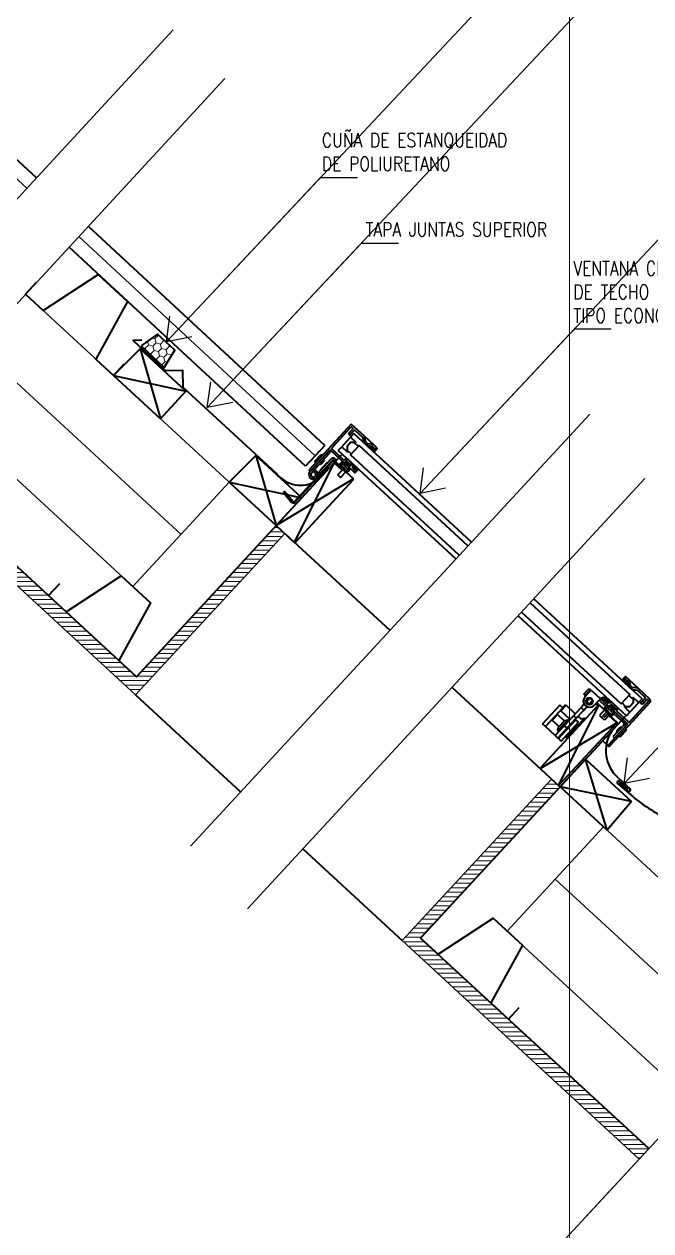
# Model space of a CAD drawing. Header units: metres. Extents: x 72 to 223, y -23 to 139.
# Drawn here: x 160.814 to 161.255, y 129.905 to 130.755 of the extents above; entities that cross this region are included whole.
import ezdxf

# ---------------------------------------------------------------- set-up
doc = ezdxf.new("R2010")
doc.units = ezdxf.units.M
doc.header["$LTSCALE"] = 5
doc.header["$MEASUREMENT"] = 0
doc.linetypes.add('HIDDEN', pattern=[0.375, 0.25, -0.125])
doc.layers.get('0').update_dxf_attribs({"color": 30})
for name, color, linetype, lineweight in [('A-ANNO-NOTE', 7, 'Continuous', 35), ('A-ANNO-SYMB', 3, 'Continuous', 18), ('A-DETL-MBND', 3, 'Continuous', 18), ('A-DETL-PATT', 8, 'Continuous', 18), ('A-ELEV-MBE1', 7, 'Continuous', 35), ('A-FLOR-OVHD', 3, 'HIDDEN', 18), ('A-WALL-BATT', 8, 'BATTING', 18), ('A-WALL-FULL', 7, 'Continuous', 35), ('A-WALL-FULL-EXTR', 7, 'Continuous', 35)]:
    doc.layers.add(name, color=color, linetype=linetype, lineweight=lineweight)
doc.styles.add('E-ROMANS', font='romans.shx', dxfattribs={"width": 0.8})
doc.linetypes.add('BATTING', pattern='A,0.0001,-0.1,[134,ltypeshp.shx,S=0.1,R=0,X=-0.1,Y=0],-0.2,[134,ltypeshp.shx,S=0.1,R=180,X=0.1,Y=0],-0.1', length=0.4001)
doc.dimstyles.new('E-0005_TICK_18', dxfattribs={"dimscale": 0.001, "dimtxt": 9, "dimasz": 9, "dimexe": 4.5, "dimexo": 3, "dimgap": 4.5, "dimtad": 0, "dimdec": 0, "dimlfac": 1000, "dimzin": 0, "dimdsep": 46, "dimtxsty": 'E-ROMANS', "dimblk": 'OBLIQUE', "dimcen": 4.5, "dimclrd": 256, "dimclre": 256, "dimclrt": 256, "dimadec": 0, "dimazin": 0, "dimtfac": 1, "dimtdec": 0, "dimtmove": 1, "dimatfit": 3, "dimldrblk": 'OPEN90', "dimfxl": 1, "dimtfill": 1, "dimtolj": 1, "dimtzin": 0, "dimarcsym": 0})

# ---------------------------------------------------------------- blocks, each defined once
blk = doc.blocks.new('_Oblique')
at = {"color": 0, "linetype": 'ByBlock', "lineweight": -2}
blk.add_line((-0.5, -0.5), (0.5, 0.5), dxfattribs=at)

msp = doc.modelspace()

# ---------------------------------------------------------------- hatches: boundary and pattern name
at = {"layer": 'A-DETL-MBND'}
h = msp.add_hatch(dxfattribs=at)
h.set_pattern_fill('HONEY', color=256, scale=0.001, angle=45, style=0)
h.set_pattern_definition([(45, (159.5581776, 126.957948), (0.001423314, 0.005311878), [0.003175, -0.00635]), (165, (159.5581776, 126.957948), (-0.0053118784, -0.001423313), [0.003175, -0.00635]), (105, (159.5581776, 126.957948), (-0.0038885643, 0.0038885651), [-0.00635, 0.003175])])
h.paths.add_polyline_path([(160.89606, 130.52869), (160.91245, 130.51324), (160.91983, 130.52566), (160.90771, 130.53685)])
at = {"layer": 'A-DETL-PATT'}
h = msp.add_hatch(dxfattribs=at)
h.set_pattern_fill('LINE', color=256, scale=0.001, style=0)
h.set_pattern_definition([(360, (218.0102136, 88.4936915), (8e-16, 0.003175), [])])
h.paths.add_polyline_path([(160.63639, 130.53286), (160.63639, 130.51925), (160.6731, 130.48536), (160.67988, 130.49271)])
h.paths.add_polyline_path([(160.71624, 130.45838), (160.70945, 130.45104), (160.89213, 130.28241), (160.99727, 130.3963), (160.99124, 130.40186), (160.89289, 130.29532), (160.85983, 130.32584)])
h.paths.add_polyline_path([(161.19132, 130.21759), (161.1853, 130.22315), (161.08016, 130.10925), (161.24704, 129.95521), (161.25382, 129.96256), (161.12603, 130.08052), (161.12603, 130.08052), (161.09297, 130.11104)])
h.paths.add_polyline_path([(160.5929, 130.49271), (160.63639, 130.53286), (160.63639, 130.51925), (160.59968, 130.48536)])
at = {"layer": 'A-WALL-FULL-EXTR'}
h = msp.add_hatch(dxfattribs=at)
h.set_pattern_fill('ANSI37', color=256, scale=0.002701, angle=317.29061, style=0)
h.set_pattern_definition([(2.29061, (159.83181237, 130.89234607), (-1.349276e-05, 0.000337318926), []), (92.29061, (159.83181237, 130.89234607), (-0.000337318926, -1.349276e-05), [])])
edge = h.paths.add_edge_path()
edge.add_line((161.0602, 130.45362), (161.05516, 130.45827))
edge.add_line((161.05516, 130.45827), (161.05891, 130.45777))
edge.add_ellipse((161.05885, 130.45732), major_axis=(-0.000331, 0.000305), ratio=1, start_angle=270, end_angle=305, ccw=False)
edge.add_line((161.05915, 130.45765), (161.06173, 130.45527))
edge.add_line((161.06173, 130.45527), (161.0602, 130.45362))
h = msp.add_hatch(dxfattribs=at)
h.set_pattern_fill('LINE', color=256, scale=0.028808, angle=2.29061, style=0)
h.set_pattern_definition([(92.2906, (161.0577796, 130.262091), (0.00359807, 0.00014392), [])])
edge = h.paths.add_edge_path()
edge.add_line((161.03229, 130.44752), (161.03937, 130.44099))
edge.add_line((161.03937, 130.44099), (161.03901, 130.44059))
edge.add_line((161.03901, 130.44059), (161.03193, 130.44713))
edge.add_ellipse((161.0315, 130.44667), major_axis=(-0.000463, 0.000427), ratio=1, start_angle=269.89237, end_angle=360, ccw=False)
edge.add_line((161.03104, 130.44709), (161.00435, 130.41819))
edge.add_ellipse((161.00356, 130.41892), major_axis=(-0.000794, 0.000733), ratio=1, start_angle=82.00202, end_angle=180, ccw=False)
edge.add_line((161.00272, 130.41824), (161.00265, 130.41832))
edge.add_line((161.00265, 130.41832), (161.00224, 130.41798))
edge.add_line((161.00224, 130.41798), (160.99659, 130.42488))
edge.add_ellipse((160.99701, 130.42522), major_axis=(-0.000397, 0.000366), ratio=1, start_angle=-98.16579, end_angle=82.2199, ccw=False)
edge.add_line((160.99743, 130.42556), (161.00314, 130.41858))
edge.add_ellipse((161.00356, 130.41892), major_axis=(-0.000397, 0.000366), ratio=1, start_angle=82.00202, end_angle=180, ccw=False)
edge.add_line((161.00396, 130.41855), (161.03064, 130.44746))
edge.add_ellipse((161.0315, 130.44667), major_axis=(-0.00086, 0.000794), ratio=1, start_angle=269.92102, end_angle=360, ccw=False)
h = msp.add_hatch(dxfattribs=at)
h.set_pattern_fill('LINE', color=256, scale=0.022866, angle=92.29061, style=0)
h.set_pattern_definition([(2.2906, (161.0577796, 130.2620908), (0.00011424, -0.002855967), [])])
edge = h.paths.add_edge_path()
edge.add_spline(control_points=[(161.03955, 130.44008), (161.03951, 130.44013), (161.03948, 130.44018), (161.03943, 130.44028), (161.03941, 130.44034), (161.0394, 130.44041), (161.03939, 130.44044), (161.03939, 130.4405), (161.03938, 130.44053), (161.03937, 130.44061), (161.03937, 130.44064), (161.03936, 130.44069), (161.03936, 130.44072), (161.03935, 130.44079), (161.03933, 130.44086), (161.03929, 130.44096), (161.03927, 130.44101), (161.0392, 130.44111), (161.03917, 130.44116), (161.03909, 130.44126), (161.03906, 130.44131), (161.03902, 130.44135)], knot_values=[0, 0, 0, 0, 0.120894, 0.120894, 0.241787, 0.241787, 0.305313, 0.305313, 0.368838, 0.368838, 0.432777, 0.432777, 0.496716, 0.496716, 0.619805, 0.619805, 0.740729, 0.740729, 0.866432, 0.866432, 1, 1, 1, 1], degree=3, periodic=0)
edge.add_line((161.03902, 130.44135), (161.03635, 130.44382))
edge.add_ellipse((161.03708, 130.44461), major_axis=(-0.000794, 0.000733), ratio=1, start_angle=25.71114, end_angle=90.00001, ccw=False)
edge.add_ellipse((161.03808, 130.44431), major_axis=(-0.00156, 0.00144), ratio=1, start_angle=-74.1367, end_angle=25.71114, ccw=False)
edge.add_line((161.03903, 130.4462), (161.0397, 130.44559))
edge.add_ellipse((161.03979, 130.44569), major_axis=(-0.0000992, 0.0000916), ratio=1, start_angle=90.00001, end_angle=180.00001, ccw=False)
edge.add_line((161.03989, 130.4456), (161.04031, 130.44606))
edge.add_ellipse((161.04022, 130.44615), major_axis=(-0.0000992, 0.0000916), ratio=1, start_angle=179.99976, end_angle=270, ccw=False)
edge.add_line((161.04031, 130.44625), (161.03998, 130.44656))
edge.add_ellipse((161.04007, 130.44666), major_axis=(-0.0000992, 0.0000916), ratio=1, start_angle=-39.99999, end_angle=89.99996, ccw=False)
edge.add_line((161.04005, 130.44679), (161.04119, 130.44694))
edge.add_ellipse((161.04124, 130.44649), major_axis=(-0.000331, 0.000305), ratio=1, start_angle=270.00029, end_angle=319.99998, ccw=False)
edge.add_line((161.04155, 130.44682), (161.04302, 130.44546))
edge.add_ellipse((161.04272, 130.44513), major_axis=(-0.000331, 0.000305), ratio=1, start_angle=220.00001, end_angle=270, ccw=False)
edge.add_line((161.04317, 130.44511), (161.04311, 130.44397))
edge.add_ellipse((161.04298, 130.44397), major_axis=(-0.0000992, 0.0000916), ratio=1, start_angle=90.00001, end_angle=220.00081, ccw=False)
edge.add_line((161.04289, 130.44387), (161.04256, 130.44418))
edge.add_ellipse((161.04246, 130.44408), major_axis=(-0.0000992, 0.0000916), ratio=1, start_angle=270, end_angle=360, ccw=False)
edge.add_line((161.04237, 130.44417), (161.04194, 130.44371))
edge.add_ellipse((161.04204, 130.44362), major_axis=(-0.0000992, 0.0000916), ratio=1, start_angle=0.00001, end_angle=90.00001, ccw=False)
edge.add_line((161.04195, 130.44352), (161.04261, 130.44291))
edge.add_ellipse((161.0408, 130.4418), major_axis=(-0.00156, 0.00144), ratio=1, start_angle=96.61805, end_angle=254.13667, ccw=False)
edge = h.paths.add_edge_path()
edge.add_ellipse((161.04071, 130.4449), major_axis=(-0.000132, 0.000122), ratio=1, start_angle=0.00001, end_angle=89.99997, ccw=False)
edge.add_line((161.04059, 130.44477), (161.04105, 130.44434))
edge.add_ellipse((161.04117, 130.44447), major_axis=(-0.000132, 0.000122), ratio=1, start_angle=90.00001, end_angle=180.06937, ccw=False)
edge.add_line((161.04131, 130.44435), (161.04169, 130.44476))
edge.add_ellipse((161.04116, 130.44525), major_axis=(-0.000529, 0.000488), ratio=1, start_angle=180.00001, end_angle=219.99992, ccw=False)
edge.add_line((161.04188, 130.44522), (161.04188, 130.4454))
edge.add_ellipse((161.04161, 130.44541), major_axis=(-0.000198, 0.000183), ratio=1, start_angle=220.00001, end_angle=320.00052, ccw=False)
edge.add_line((161.04158, 130.44568), (161.0414, 130.44566))
edge.add_ellipse((161.04149, 130.44494), major_axis=(-0.000529, 0.000488), ratio=1, start_angle=320.00001, end_angle=360, ccw=False)
edge.add_line((161.04096, 130.44543), (161.04058, 130.44502))
edge = h.paths.add_edge_path()
edge.add_line((161.0369, 130.44453), (161.03972, 130.44194))
edge.add_spline(control_points=[(161.03972, 130.44194), (161.03974, 130.44191), (161.03976, 130.44189), (161.0398, 130.44185), (161.03982, 130.44183), (161.03988, 130.44176), (161.03991, 130.44171), (161.03997, 130.44163), (161.03999, 130.44157), (161.04002, 130.44147), (161.04003, 130.44141), (161.04004, 130.44134), (161.04004, 130.44131), (161.04004, 130.4413), (161.04004, 130.44129), (161.04004, 130.44126), (161.04004, 130.44125), (161.04004, 130.44122), (161.04004, 130.44121), (161.04005, 130.44112), (161.04005, 130.44106), (161.04006, 130.44096), (161.04008, 130.4409), (161.04012, 130.44081), (161.04015, 130.44076), (161.04019, 130.44072)], knot_values=[0, 0, 0, 0, 0.067902, 0.067902, 0.133616, 0.133616, 0.258484, 0.258484, 0.378182, 0.378182, 0.502128, 0.502128, 0.54488, 0.54488, 0.566481, 0.566481, 0.588083, 0.588083, 0.631287, 0.631287, 0.758816, 0.758816, 0.879863, 0.879863, 1, 1, 1, 1], degree=3, periodic=0)
edge.add_ellipse((161.04084, 130.44174), major_axis=(-0.000892, 0.000824), ratio=1, start_angle=99.9253, end_angle=166.19771, ccw=False)
edge.add_ellipse((161.0416, 130.44079), major_axis=(-0.0000771, 0.0000711), ratio=1, start_angle=78.67195, end_angle=263.62044, ccw=False)
edge.add_ellipse((161.04084, 130.44174), major_axis=(-0.000892, 0.000824), ratio=1, start_angle=176.09468, end_angle=207.29579, ccw=False)
edge.add_ellipse((161.04175, 130.44149), major_axis=(-0.000198, 0.000183), ratio=1, start_angle=207.29579, end_angle=270, ccw=False)
edge.add_line((161.04194, 130.44169), (161.03787, 130.44544))
edge.add_ellipse((161.03769, 130.44524), major_axis=(-0.000198, 0.000183), ratio=1, start_angle=270.00001, end_angle=332.70423, ccw=False)
edge.add_ellipse((161.03801, 130.44435), major_axis=(-0.000892, 0.000824), ratio=1, start_angle=-27.29577, end_angle=3.90534, ccw=False)
edge.add_ellipse((161.037, 130.44503), major_axis=(-0.0000771, 0.0000711), ratio=1, start_angle=-83.62039, end_angle=101.32805, ccw=False)
edge.add_ellipse((161.03801, 130.44435), major_axis=(-0.000892, 0.000824), ratio=1, start_angle=13.80231, end_angle=25.17124, ccw=False)
edge.add_ellipse((161.03703, 130.44466), major_axis=(-0.000132, 0.000122), ratio=1, start_angle=25.17124, end_angle=90.00001, ccw=False)
h = msp.add_hatch(dxfattribs=at)
h.set_pattern_fill('ANSI37', color=256, scale=0.002701, angle=317.29061, style=0)
h.set_pattern_definition([(2.29061, (159.82326848, 130.8830808), (-1.349276e-05, 0.00033731893), []), (92.29061, (159.82326848, 130.8830808), (-0.00033731893, -1.349276e-05), [])])
h.paths.add_polyline_path([(161.04518, 130.44237), (161.04532, 130.44531), (161.04922, 130.4417), (161.04769, 130.44005)])
h = msp.add_hatch(dxfattribs=at)
h.set_pattern_fill('ANSI37', color=256, scale=0.002701, angle=317.26165, style=0)
h.set_pattern_definition([(2.261648, (159.56922612, 131.1370169), (-1.332225e-05, 0.0003373257), []), (92.261648, (159.56922612, 131.1370169), (-0.0003373257, -1.332225e-05), [])])
edge = h.paths.add_edge_path()
edge.add_line((161.2399, 130.28816), (161.23485, 130.29282))
edge.add_line((161.23485, 130.29282), (161.23638, 130.29447))
edge.add_line((161.23638, 130.29447), (161.23896, 130.29209))
edge.add_ellipse((161.23865, 130.29176), major_axis=(-0.000331, 0.000305), ratio=1, start_angle=235, end_angle=270, ccw=False)
edge.add_line((161.23909, 130.29186), (161.2399, 130.28816))
h = msp.add_hatch(dxfattribs=at)
h.set_pattern_fill('ANSI37', color=256, scale=0.002701, angle=317.26165, style=0)
h.set_pattern_definition([(2.261648, (159.56067755, 131.12775594), (-1.332225e-05, 0.0003373257), []), (92.261648, (159.56067755, 131.12775594), (-0.0003373257, -1.332225e-05), [])])
h.paths.add_polyline_path([(161.22233, 130.27926), (161.22386, 130.28091), (161.22776, 130.27731), (161.22485, 130.27694)])
h = msp.add_hatch(dxfattribs=at)
h.set_pattern_fill('LINE', color=256, scale=0.028808, angle=92.26165, style=0)
h.set_pattern_definition([(2.2616, (161.1738298, 130.156318), (0.0001421, -0.00359814), [])])
edge = h.paths.add_edge_path()
edge.add_ellipse((161.22734, 130.27002), major_axis=(-0.00156, 0.00144), ratio=1, start_angle=90, end_angle=254.13666, ccw=False)
edge.add_line((161.2259, 130.26846), (161.22474, 130.26953))
edge.add_spline(control_points=[(161.22474, 130.26953), (161.22472, 130.26955), (161.22469, 130.26958), (161.22466, 130.26961), (161.2246, 130.26968), (161.22453, 130.26978), (161.2244, 130.27005), (161.22438, 130.27016), (161.22435, 130.2703), (161.22434, 130.27034), (161.22434, 130.27034), (161.22431, 130.2704), (161.22426, 130.27048), (161.22424, 130.27051), (161.22421, 130.27054), (161.22417, 130.27058)], knot_values=[0, 0, 0, 0, 0.045612, 0.045612, 0.045612, 0.135627, 0.135627, 0.230312, 0.230312, 0.324997, 0.324997, 0.693232, 0.693232, 0.693232, 1, 1, 1, 1], degree=3, periodic=0)
edge.add_line((161.22417, 130.27058), (161.22285, 130.2718))
edge.add_ellipse((161.22358, 130.27259), major_axis=(-0.000793, 0.000733), ratio=1, start_angle=39.20049, end_angle=90, ccw=False)
edge.add_ellipse((161.22462, 130.27253), major_axis=(-0.00156, 0.00144), ratio=1, start_angle=-74.13671, end_angle=39.20049, ccw=False)
edge.add_line((161.22558, 130.27442), (161.22624, 130.27381))
edge.add_ellipse((161.22634, 130.27391), major_axis=(-0.0000992, 0.0000916), ratio=1, start_angle=90, end_angle=180, ccw=False)
edge.add_line((161.22643, 130.27382), (161.22686, 130.27428))
edge.add_ellipse((161.22676, 130.27437), major_axis=(-0.0000992, 0.0000916), ratio=1, start_angle=179.99975, end_angle=270, ccw=False)
edge.add_line((161.22685, 130.27447), (161.22652, 130.27478))
edge.add_ellipse((161.22662, 130.27488), major_axis=(-0.0000992, 0.0000916), ratio=1, start_angle=-40, end_angle=89.99994, ccw=False)
edge.add_line((161.2266, 130.27501), (161.22774, 130.27515))
edge.add_ellipse((161.22779, 130.27471), major_axis=(-0.000331, 0.000305), ratio=1, start_angle=270, end_angle=319.99997, ccw=False)
edge.add_line((161.2281, 130.27504), (161.22957, 130.27368))
edge.add_ellipse((161.22927, 130.27335), major_axis=(-0.000331, 0.000305), ratio=1, start_angle=220, end_angle=270, ccw=False)
edge.add_line((161.22971, 130.27333), (161.22966, 130.27218))
edge.add_ellipse((161.22953, 130.27219), major_axis=(-0.0000992, 0.0000916), ratio=1, start_angle=90, end_angle=220.0008, ccw=False)
edge.add_line((161.22943, 130.27209), (161.2291, 130.27239))
edge.add_ellipse((161.22901, 130.27229), major_axis=(-0.0000992, 0.0000916), ratio=1, start_angle=270, end_angle=360, ccw=False)
edge.add_line((161.22891, 130.27239), (161.22848, 130.27192))
edge.add_ellipse((161.22858, 130.27183), major_axis=(-0.0000992, 0.0000916), ratio=1, start_angle=0.00003, end_angle=90, ccw=False)
edge.add_line((161.22849, 130.27173), (161.22915, 130.27112))
edge = h.paths.add_edge_path()
edge.add_ellipse((161.22816, 130.27363), major_axis=(-0.000198, 0.000183), ratio=1, start_angle=220, end_angle=320.00051, ccw=False)
edge.add_line((161.22813, 130.2739), (161.22794, 130.27388))
edge.add_ellipse((161.22803, 130.27316), major_axis=(-0.000529, 0.000489), ratio=1, start_angle=320, end_angle=360, ccw=False)
edge.add_line((161.22751, 130.27365), (161.22713, 130.27324))
edge.add_ellipse((161.22726, 130.27312), major_axis=(-0.000132, 0.000122), ratio=1, start_angle=0, end_angle=89.99996, ccw=False)
edge.add_line((161.22714, 130.27299), (161.2276, 130.27256))
edge.add_ellipse((161.22772, 130.27269), major_axis=(-0.000132, 0.000122), ratio=1, start_angle=90, end_angle=180.06936, ccw=False)
edge.add_line((161.22785, 130.27257), (161.22823, 130.27298))
edge.add_ellipse((161.2277, 130.27347), major_axis=(-0.000529, 0.000489), ratio=1, start_angle=180, end_angle=219.99991, ccw=False)
edge.add_line((161.22842, 130.27343), (161.22843, 130.27362))
edge = h.paths.add_edge_path()
edge.add_line((161.22341, 130.27251), (161.22481, 130.27121))
edge.add_spline(control_points=[(161.22481, 130.27121), (161.22487, 130.27115), (161.22503, 130.27097), (161.22521, 130.27065), (161.22525, 130.27029), (161.22537, 130.27017), (161.22544, 130.2701)], knot_values=[0, 0, 0, 0, 0.1924, 0.595562, 0.802894, 1, 1, 1, 1], degree=3, periodic=0)
edge.add_line((161.22544, 130.2701), (161.22657, 130.26906))
edge.add_ellipse((161.22739, 130.26996), major_axis=(-0.000892, 0.000824), ratio=1, start_angle=90.41418, end_angle=166.19769, ccw=False)
edge.add_ellipse((161.22814, 130.269), major_axis=(-0.000077, 0.0000712), ratio=1, start_angle=78.67177, end_angle=263.62058, ccw=False)
edge.add_ellipse((161.22739, 130.26996), major_axis=(-0.000892, 0.000824), ratio=1, start_angle=176.09466, end_angle=207.29576, ccw=False)
edge.add_ellipse((161.2283, 130.26971), major_axis=(-0.000198, 0.000183), ratio=1, start_angle=207.29578, end_angle=270, ccw=False)
edge.add_line((161.22848, 130.2699), (161.22442, 130.27366))
edge.add_ellipse((161.22424, 130.27346), major_axis=(-0.000198, 0.000183), ratio=1, start_angle=270, end_angle=332.70422, ccw=False)
edge.add_ellipse((161.22456, 130.27257), major_axis=(-0.000892, 0.000824), ratio=1, start_angle=-27.29578, end_angle=3.90533, ccw=False)
edge.add_ellipse((161.22355, 130.27325), major_axis=(-0.000077, 0.0000712), ratio=1, start_angle=-83.56029, end_angle=101.15667, ccw=False)
edge.add_ellipse((161.22456, 130.27257), major_axis=(-0.000892, 0.000824), ratio=1, start_angle=13.84391, end_angle=38.77356, ccw=False)
edge.add_ellipse((161.22353, 130.27264), major_axis=(-0.000132, 0.000122), ratio=1, start_angle=38.77356, end_angle=90, ccw=False)

# ---------------------------------------------------------------- linework, layer by layer
at = {"layer": 'A-ANNO-SYMB'}
msp.add_lwpolyline([(161.19791, 130.97931), (161.19791, 129.75883)], dxfattribs=at)
at = {"layer": 'A-DETL-MBND', "ltscale": 2.5}
msp.add_line((161.01885, 130.45108), (160.85213, 130.6056), dxfattribs=at)
at = {"layer": 'A-DETL-MBND'}
for p, q in [((160.89213, 130.28241), (160.70945, 130.45104)), ((160.95814, 130.43242), (160.89031, 130.35894)), ((160.99727, 130.3963), (160.89213, 130.28241)), ((161.1853, 130.22315), (161.08016, 130.10925)), ((161.22187, 130.18938), (161.15405, 130.1159)), ((161.08016, 130.10925), (161.24704, 129.95521))]:
    msp.add_line(p, q, dxfattribs=at)
at = {"layer": 'A-DETL-MBND', "ltscale": 2.5}
msp.add_lwpolyline([(160.81553, 130.63967), (160.63639, 130.80504)], dxfattribs=at)
at = {"layer": 'A-DETL-MBND'}
for points in [[(160.99124, 130.40186), (160.81459, 130.56493)], [(160.89035, 130.3589), (160.74676, 130.49145)], [(161.19132, 130.21759), (161.35217, 130.06911)], [(161.15405, 130.1159), (161.28434, 129.99563)]]:
    msp.add_lwpolyline(points, dxfattribs=at)
at = {"layer": 'A-ELEV-MBE1'}
for p, q in [((160.99753, 130.39606), (161.07143, 130.32802)), ((161.1152, 130.28771), (161.17777, 130.2301)), ((160.89213, 130.28241), (160.96621, 130.21403)), ((161.01013, 130.17389), (161.08016, 130.10925))]:
    msp.add_line(p, q, dxfattribs=at)
at = {"layer": 'A-FLOR-OVHD'}
for p, q in [((161.2122, 130.48052), (160.93091, 130.17579)), ((161.25115, 130.435), (160.97109, 130.13159)), ((161.42364, 130.14653), (161.20827, 129.91322))]:
    msp.add_line(p, q, dxfattribs=at)
for points in [[(160.9186, 130.75133), (160.63639, 130.4456)], [(160.95509, 130.71714), (160.67313, 130.41168)], [(161.49299, 130.22166), (161.15865, 129.85946)]]:
    msp.add_lwpolyline(points, dxfattribs=at)
at = {"layer": 'A-WALL-BATT', "ltscale": 0.018}
for points in [[(160.92423, 130.39568), (160.78067, 130.52819)], [(161.18796, 130.15264), (161.31826, 130.03237)]]:
    msp.add_lwpolyline(points, dxfattribs=at)
at = {"layer": 'A-WALL-FULL'}
for p, q in [((161.22235, 130.26643), (161.22489, 130.26918)), ((161.22489, 130.26918), (161.23148, 130.26308)), ((161.2306, 130.26015), (161.22772, 130.25703)), ((161.23158, 130.2612), (161.22775, 130.25706)), ((161.23233, 130.2239), (161.24068, 130.21619)), ((161.23934, 130.21461), (161.23312, 130.22021))]:
    msp.add_line(p, q, dxfattribs=at)
for points in [[(160.89662, 130.53267), (160.89053, 130.53237), (160.91303, 130.51118), (160.92523, 130.51151), (160.92556, 130.49942), (160.99133, 130.43875)], [(161.01984, 130.43358), (161.02611, 130.44033)]]:
    msp.add_lwpolyline(points, dxfattribs=at)
msp.add_lwpolyline([(161.23943, 130.21592), (161.2333, 130.2213), (161.2333, 130.2213, 0.962332), (161.23183, 130.21991), (161.23183, 130.21991), (161.24258, 130.21077, 0.057056), (161.26897, 130.19386), (161.33261, 130.1758), (161.35415, 130.156), (161.3373, 130.13774), (161.26897, 130.19386)], format="xyb", dxfattribs=at)
for centre, radius, start, end in [((161.0084, 130.45173), 0.02145, 217.24542, 302.23009), ((161.24889, 130.24309), 0.02534, 146.53298, 229.19976), ((161.23056, 130.26209), 0.00135, 317.23251, 47.23261), ((161.23995, 130.21545), 0.00104, 234.04956, 45.45366)]:
    msp.add_arc(centre, radius, start, end, dxfattribs=at)
at = {"layer": 'A-WALL-FULL-EXTR'}
for p, q in [((161.02565, 130.4584), (160.85891, 130.61295)), ((161.01204, 130.44375), (160.84534, 130.59825)), ((160.8954, 130.5265), (160.90969, 130.47714)), ((160.87659, 130.5077), (160.92771, 130.49667)), ((161.04412, 130.47336), (161.03034, 130.45842)), ((161.03133, 130.45751), (161.04397, 130.4712)), ((161.04522, 130.4699), (161.04247, 130.46692)), ((161.05341, 130.46479), (161.04412, 130.47336)), ((161.04453, 130.47115), (161.04519, 130.47053)), ((161.03744, 130.45748), (161.04354, 130.4641)), ((161.0425, 130.46629), (161.04283, 130.46598)), ((161.04415, 130.46476), (161.04283, 130.46598)), ((161.04346, 130.46601), (161.04621, 130.46898)), ((161.04354, 130.4641), (161.04598, 130.46674)), ((161.04354, 130.4641), (161.04738, 130.46056)), ((161.12886, 130.39024), (161.04598, 130.46674)), ((161.04685, 130.46901), (161.05228, 130.46399)), ((161.05242, 130.46375), (161.05316, 130.46034)), ((161.05998, 130.45873), (161.05341, 130.46479)), ((161.05446, 130.46071), (161.05368, 130.46432)), ((160.89289, 130.29532), (160.71624, 130.45838)), ((161.02565, 130.4584), (161.01202, 130.44374)), ((161.03034, 130.45842), (161.01467, 130.44144)), ((161.01566, 130.44052), (161.02886, 130.45483)), ((161.02871, 130.45267), (161.01619, 130.43911)), ((161.02963, 130.45366), (161.02863, 130.45458)), ((161.02871, 130.45267), (161.02963, 130.45366)), ((161.02958, 130.45493), (161.03946, 130.44581)), ((161.03047, 130.45656), (161.03133, 130.4575)), ((161.03876, 130.44829), (161.03049, 130.45593)), ((161.03744, 130.45748), (161.035, 130.45483)), ((161.11787, 130.37833), (161.035, 130.45483)), ((161.03744, 130.45748), (161.04128, 130.45394)), ((161.12642, 130.3876), (161.0497, 130.45842)), ((161.05343, 130.45987), (161.05495, 130.45847)), ((161.05558, 130.45957), (161.0546, 130.46047)), ((161.0602, 130.45362), (161.05516, 130.45827)), ((161.05516, 130.45827), (161.05891, 130.45777)), ((161.05544, 130.45823), (161.05891, 130.45777)), ((161.05949, 130.45896), (161.05582, 130.45945)), ((161.05915, 130.45765), (161.0614, 130.45557)), ((161.05915, 130.45765), (161.06173, 130.45527)), ((161.06232, 130.45657), (161.05998, 130.45873)), ((161.06173, 130.45527), (161.0602, 130.45362)), ((161.06204, 130.4556), (161.06234, 130.45593)), ((161.03708, 130.45152), (160.89289, 130.29532)), ((160.97696, 130.45122), (160.99124, 130.40186)), ((161.03064, 130.44746), (161.00396, 130.41855)), ((161.00435, 130.41819), (161.03104, 130.44709)), ((161.00445, 130.39029), (161.03216, 130.44618)), ((161.01879, 130.4475), (161.0227, 130.45173)), ((161.01883, 130.44648), (161.01879, 130.4475)), ((161.01883, 130.44648), (161.02371, 130.45177)), ((161.01909, 130.44623), (161.01883, 130.44648)), ((161.02232, 130.44044), (161.03014, 130.4489)), ((161.02245, 130.44124), (161.02739, 130.4466)), ((161.0227, 130.45173), (161.02371, 130.45177)), ((161.02296, 130.44511), (161.0254, 130.44776)), ((161.02371, 130.45177), (161.02398, 130.45153)), ((161.02739, 130.4466), (161.02742, 130.44596)), ((161.03113, 130.44799), (161.03064, 130.44746)), ((161.03209, 130.44771), (161.03176, 130.44801)), ((161.03193, 130.44713), (161.03901, 130.44059)), ((161.03209, 130.44771), (161.03229, 130.44753)), ((161.03778, 130.44099), (161.03216, 130.44618)), ((161.03937, 130.44099), (161.03229, 130.44752)), ((161.03268, 130.44901), (161.03301, 130.4487)), ((161.034, 130.44779), (161.03301, 130.4487)), ((161.03309, 130.44679), (161.034, 130.44779)), ((161.0369, 130.44453), (161.03972, 130.44194)), ((161.04194, 130.44169), (161.03787, 130.44544)), ((161.0397, 130.44559), (161.03903, 130.4462)), ((161.03958, 130.44852), (161.0394, 130.44832)), ((161.0397, 130.44559), (161.03946, 130.44581)), ((161.04031, 130.44606), (161.03989, 130.4456)), ((161.0399, 130.44687), (161.04057, 130.4476)), ((161.04027, 130.44628), (161.03991, 130.44662)), ((161.03998, 130.44656), (161.04031, 130.44625)), ((161.04119, 130.44694), (161.04005, 130.44679)), ((161.0401, 130.44583), (161.04028, 130.44603)), ((161.04058, 130.44502), (161.04096, 130.44543)), ((161.04105, 130.44434), (161.04059, 130.44477)), ((161.04083, 130.44761), (161.04387, 130.4448)), ((161.04169, 130.44476), (161.04131, 130.44435)), ((161.0414, 130.44566), (161.04158, 130.44568)), ((161.04302, 130.44546), (161.04155, 130.44682)), ((161.04479, 130.44579), (161.04174, 130.4486)), ((161.04188, 130.4454), (161.04188, 130.44522)), ((161.04194, 130.44371), (161.04237, 130.44417)), ((161.04233, 130.44414), (161.04215, 130.44394)), ((161.04256, 130.44418), (161.04289, 130.44387)), ((161.04295, 130.44381), (161.04259, 130.44415)), ((161.04392, 130.44463), (161.04302, 130.44546)), ((161.04311, 130.44397), (161.04317, 130.44511)), ((161.04388, 130.44455), (161.04321, 130.44382)), ((161.12032, 130.38098), (161.04359, 130.4518)), ((161.04532, 130.44531), (161.04518, 130.44237)), ((161.04519, 130.44265), (161.04528, 130.44459)), ((161.04922, 130.4417), (161.04532, 130.44531)), ((161.0152, 130.44003), (161.0147, 130.44048)), ((161.0152, 130.44003), (161.01566, 130.44052)), ((161.01785, 130.43966), (161.0181, 130.44099)), ((161.02059, 130.43857), (161.0211, 130.43911)), ((161.0214, 130.43945), (161.0211, 130.43911)), ((161.02232, 130.44044), (161.0214, 130.43945)), ((161.0214, 130.43945), (161.0224, 130.43853)), ((161.02308, 130.44126), (161.02245, 130.44124)), ((161.02601, 130.44138), (161.02575, 130.44137)), ((161.02601, 130.44138), (161.0259, 130.44057)), ((161.0259, 130.44057), (161.02591, 130.44055)), ((161.02601, 130.44138), (161.02754, 130.44304)), ((161.02693, 130.44053), (161.02657, 130.44086)), ((161.02752, 130.44329), (161.02754, 130.44304)), ((161.02754, 130.44304), (161.02804, 130.44257)), ((161.03473, 130.43768), (161.03778, 130.44099)), ((161.03671, 130.43585), (161.03473, 130.43768)), ((161.03635, 130.44382), (161.03902, 130.44135)), ((161.04037, 130.43982), (161.03671, 130.43585)), ((161.03901, 130.44059), (161.03937, 130.44099)), ((161.04012, 130.43955), (161.03955, 130.44008)), ((161.04533, 130.43524), (161.04037, 130.43982)), ((161.04154, 130.4407), (161.04151, 130.44073)), ((161.04261, 130.44291), (161.04195, 130.44352)), ((161.04218, 130.4433), (161.04644, 130.43936)), ((161.04518, 130.44237), (161.04769, 130.44005)), ((161.04736, 130.44036), (161.04533, 130.44223)), ((161.04708, 130.43939), (161.04739, 130.43972)), ((161.04769, 130.44005), (161.04922, 130.4417)), ((160.95814, 130.43242), (161.00927, 130.42139)), ((161.04536, 130.43461), (160.99124, 130.40186)), ((161.02049, 130.43514), (161.02023, 130.43538)), ((161.04533, 130.43524), (161.04539, 130.43397)), ((160.99659, 130.42488), (161.00224, 130.41798)), ((160.99701, 130.42522), (161.00265, 130.41832)), ((161.00314, 130.41858), (160.99743, 130.42556)), ((161.00224, 130.41798), (161.00265, 130.41832)), ((161.00265, 130.41832), (161.00272, 130.41824)), ((161.17035, 130.34746), (161.24048, 130.28272)), ((161.17279, 130.3501), (161.24908, 130.27968)), ((161.1618, 130.33819), (161.23808, 130.26778)), ((161.16424, 130.34084), (161.23437, 130.27611)), ((161.23485, 130.29282), (161.23638, 130.29447)), ((161.2399, 130.28816), (161.23485, 130.29282)), ((161.23638, 130.29447), (161.23896, 130.29209)), ((161.23699, 130.29513), (161.23669, 130.2948)), ((161.23671, 130.29417), (161.23896, 130.29209)), ((161.23996, 130.293), (161.23763, 130.29516)), ((161.23909, 130.29186), (161.23984, 130.28844)), ((161.23909, 130.29186), (161.2399, 130.28816)), ((161.24653, 130.28693), (161.23996, 130.293)), ((161.24102, 130.28892), (161.24023, 130.29253)), ((161.20796, 130.28294), (161.21061, 130.28581)), ((161.20895, 130.28202), (161.20796, 130.28294)), ((161.20891, 130.28131), (161.21163, 130.28425)), ((161.2116, 130.28489), (161.20895, 130.28202)), ((161.20964, 130.28277), (161.20998, 130.28247)), ((161.21059, 130.28313), (161.21026, 130.28344)), ((161.21163, 130.28425), (161.21315, 130.28591)), ((161.21315, 130.28591), (161.21976, 130.2798)), ((161.2401, 130.28797), (161.24162, 130.28657)), ((161.24213, 130.28778), (161.24115, 130.28868)), ((161.24211, 130.28634), (161.24558, 130.28586)), ((161.24604, 130.28716), (161.24238, 130.28766)), ((161.24582, 130.28575), (161.25126, 130.28073)), ((161.25449, 130.27958), (161.24653, 130.28693)), ((161.21804, 130.27502), (161.17772, 130.23138)), ((161.19114, 130.27535), (161.17893, 130.26213)), ((161.19033, 130.2185), (161.21868, 130.27504)), ((161.19319, 130.27346), (161.19114, 130.27535)), ((161.19488, 130.27515), (161.19182, 130.27185)), ((161.19185, 130.27121), (161.19552, 130.27518)), ((161.19488, 130.27515), (161.19552, 130.27518)), ((161.19552, 130.27518), (161.202, 130.26919)), ((161.20612, 130.27365), (161.2077, 130.27536)), ((161.2077, 130.27536), (161.20831, 130.27602)), ((161.2096, 130.27742), (161.20985, 130.27769)), ((161.20968, 130.27353), (161.21029, 130.27419)), ((161.20985, 130.27769), (161.21229, 130.28033)), ((161.20985, 130.27769), (161.21183, 130.27585)), ((161.21158, 130.27559), (161.21183, 130.27585)), ((161.21183, 130.27585), (161.21427, 130.2785)), ((161.21211, 130.2805), (161.21229, 130.28033)), ((161.21229, 130.28033), (161.21427, 130.2785)), ((161.21427, 130.2785), (161.21446, 130.27833)), ((161.21824, 130.27814), (161.21552, 130.2752)), ((161.21773, 130.27652), (161.21645, 130.27647)), ((161.21659, 130.27636), (161.21804, 130.27502)), ((161.21865, 130.27568), (161.2172, 130.27702)), ((161.21773, 130.27652), (161.22269, 130.27194)), ((161.21804, 130.27502), (161.21865, 130.27568)), ((161.21804, 130.27502), (161.21931, 130.27507)), ((161.21976, 130.2798), (161.21824, 130.27814)), ((161.22362, 130.2744), (161.21885, 130.27881)), ((161.22427, 130.27048), (161.21931, 130.27507)), ((161.22427, 130.27048), (161.21931, 130.27507)), ((161.21976, 130.2798), (161.22175, 130.27796)), ((161.22203, 130.27893), (161.22172, 130.2786)), ((161.22175, 130.27796), (161.22601, 130.27402)), ((161.22386, 130.28091), (161.22233, 130.27926)), ((161.22233, 130.27926), (161.22485, 130.27694)), ((161.22469, 130.27708), (161.22266, 130.27896)), ((161.22776, 130.27731), (161.22386, 130.28091)), ((161.22485, 130.27694), (161.22776, 130.27731)), ((161.22705, 130.27722), (161.22512, 130.27698)), ((161.22558, 130.27442), (161.22624, 130.27381)), ((161.22643, 130.27382), (161.22686, 130.27428)), ((161.22645, 130.27509), (161.22712, 130.27582)), ((161.22682, 130.2745), (161.22646, 130.27484)), ((161.22685, 130.27447), (161.22652, 130.27478)), ((161.2266, 130.27501), (161.22774, 130.27515)), ((161.22665, 130.27405), (161.22683, 130.27425)), ((161.22737, 130.27583), (161.23042, 130.27302)), ((161.2281, 130.27504), (161.22957, 130.27368)), ((161.23133, 130.27401), (161.22828, 130.27683)), ((161.24052, 130.27042), (161.23668, 130.27397)), ((161.23807, 130.26778), (161.24907, 130.27969)), ((161.25367, 130.27804), (161.24156, 130.26492)), ((161.24255, 130.26401), (161.25459, 130.27704)), ((161.24663, 130.27704), (161.24279, 130.28058)), ((161.24856, 130.27648), (161.24724, 130.2777)), ((161.25128, 130.28009), (161.24853, 130.27712)), ((161.24856, 130.27648), (161.24889, 130.27617)), ((161.24953, 130.2762), (161.25227, 130.27917)), ((161.25291, 130.2792), (161.25357, 130.27859)), ((161.23715, 130.26724), (161.09297, 130.11104)), ((161.19319, 130.27346), (161.18097, 130.26024)), ((161.18877, 130.26854), (161.18572, 130.26523)), ((161.18574, 130.2646), (161.18941, 130.26856)), ((161.18877, 130.26854), (161.18941, 130.26856)), ((161.18941, 130.26856), (161.19423, 130.2641)), ((161.19185, 130.27121), (161.19182, 130.27185)), ((161.19833, 130.26522), (161.19185, 130.27121)), ((161.19326, 130.2734), (161.19319, 130.27346)), ((161.1942, 130.26075), (161.20074, 130.26783)), ((161.19618, 130.25892), (161.20272, 130.26599)), ((161.20074, 130.26783), (161.20612, 130.27365)), ((161.20074, 130.26783), (161.20272, 130.26599)), ((161.20861, 130.26614), (161.20189, 130.25886)), ((161.20272, 130.26599), (161.2081, 130.27182)), ((161.20398, 130.26736), (161.20568, 130.26579)), ((161.20606, 130.26567), (161.20861, 130.26614)), ((161.20612, 130.27365), (161.2081, 130.27182)), ((161.2081, 130.27182), (161.20968, 130.27353)), ((161.20861, 130.26614), (161.20927, 130.26553)), ((161.22269, 130.27194), (161.21902, 130.26797)), ((161.21902, 130.26797), (161.22101, 130.26614)), ((161.22061, 130.26652), (161.22427, 130.27048)), ((161.22061, 130.26652), (161.22427, 130.27048)), ((161.22259, 130.26468), (161.22061, 130.26652)), ((161.22259, 130.26468), (161.22061, 130.26652)), ((161.22565, 130.26799), (161.22259, 130.26468)), ((161.22565, 130.26799), (161.22259, 130.26468)), ((161.22417, 130.27058), (161.22285, 130.2718)), ((161.22341, 130.27251), (161.22481, 130.27121)), ((161.22848, 130.2699), (161.22442, 130.27366)), ((161.2259, 130.26846), (161.22474, 130.26953)), ((161.22544, 130.2701), (161.22657, 130.26906)), ((161.23127, 130.2628), (161.22565, 130.26799)), ((161.23127, 130.2628), (161.22565, 130.26799)), ((161.22751, 130.27365), (161.22713, 130.27324)), ((161.22714, 130.27299), (161.2276, 130.27256)), ((161.22785, 130.27257), (161.22823, 130.27298)), ((161.22813, 130.2739), (161.22794, 130.27388)), ((161.22842, 130.27343), (161.22843, 130.27362)), ((161.22891, 130.27239), (161.22848, 130.27192)), ((161.22849, 130.27173), (161.22915, 130.27112)), ((161.22888, 130.27235), (161.2287, 130.27216)), ((161.22872, 130.27152), (161.23861, 130.26239)), ((161.22943, 130.27209), (161.2291, 130.27239)), ((161.2295, 130.27203), (161.22914, 130.27236)), ((161.23604, 130.26292), (161.22928, 130.26916)), ((161.22971, 130.27333), (161.22966, 130.27218)), ((161.23043, 130.27276), (161.22975, 130.27204)), ((161.23123, 130.27165), (161.23142, 130.27185)), ((161.23952, 130.26338), (161.23126, 130.27101)), ((161.17774, 130.23074), (161.23127, 130.2628)), ((161.18097, 130.26024), (161.17893, 130.26213)), ((161.18785, 130.25388), (161.18097, 130.26024)), ((161.18574, 130.2646), (161.18572, 130.26523)), ((161.19057, 130.26014), (161.18574, 130.2646)), ((161.18785, 130.25388), (161.1942, 130.26075)), ((161.1969, 130.265), (161.1897, 130.25721)), ((161.1897, 130.25721), (161.19001, 130.25954)), ((161.19036, 130.2566), (161.1897, 130.25721)), ((161.18984, 130.25205), (161.19618, 130.25892)), ((161.1946, 130.2645), (161.19001, 130.25954)), ((161.20238, 130.26497), (161.19017, 130.25174)), ((161.19033, 130.2185), (161.23127, 130.2628)), ((161.19215, 130.24991), (161.20437, 130.26314)), ((161.1942, 130.26075), (161.19618, 130.25892)), ((161.1946, 130.2645), (161.1969, 130.265)), ((161.2025, 130.25953), (161.19578, 130.25225)), ((161.1969, 130.265), (161.19756, 130.26439)), ((161.19994, 130.25742), (161.1975, 130.25477)), ((161.19778, 130.26065), (161.19811, 130.26034)), ((161.19787, 130.26074), (161.1982, 130.26044)), ((161.20064, 130.26308), (161.20031, 130.26339)), ((161.20074, 130.25921), (161.20195, 130.25943)), ((161.20189, 130.25886), (161.20207, 130.26065)), ((161.20255, 130.25825), (161.20189, 130.25886)), ((161.20437, 130.26314), (161.20238, 130.26497)), ((161.20412, 130.25994), (161.20412, 130.25995)), ((161.23856, 130.26167), (161.22535, 130.24737)), ((161.22634, 130.24645), (161.24256, 130.264)), ((161.22929, 130.25363), (161.23611, 130.26101)), ((161.23118, 130.257), (161.23362, 130.25964)), ((161.23286, 130.25298), (161.23775, 130.25827)), ((161.23388, 130.25303), (161.23779, 130.25726)), ((161.23749, 130.25852), (161.23775, 130.25827)), ((161.23775, 130.25827), (161.23779, 130.25726)), ((161.24156, 130.26492), (161.24016, 130.2634)), ((161.18785, 130.25388), (161.18984, 130.25205)), ((161.19017, 130.25174), (161.18984, 130.25205)), ((161.19017, 130.25174), (161.19215, 130.24991)), ((161.19444, 130.25637), (161.19411, 130.25668)), ((161.19578, 130.25225), (161.19596, 130.25404)), ((161.19645, 130.25164), (161.19578, 130.25225)), ((161.22538, 130.24641), (161.22118, 130.25029)), ((161.2232, 130.25248), (161.22241, 130.25321)), ((161.22929, 130.25363), (161.22868, 130.25297)), ((161.22868, 130.25297), (161.22967, 130.25205)), ((161.23286, 130.25298), (161.2326, 130.25323)), ((161.23388, 130.25303), (161.23286, 130.25298)), ((161.17777, 130.2301), (161.17772, 130.23138)), ((161.22442, 130.18703), (161.20934, 130.23711)), ((161.17777, 130.2301), (161.19113, 130.21776)), ((161.19113, 130.21776), (161.19137, 130.21803)), ((161.24165, 130.20729), (161.19132, 130.21758)), ((161.09297, 130.11104), (161.25382, 129.96256))]:
    msp.add_line(p, q, dxfattribs=at)
for points in [[(160.82232, 130.64702), (160.63639, 130.81865)], [(160.82222, 130.5732), (160.81459, 130.56493), (160.82699, 130.55348), (160.86578, 130.57892), (160.88644, 130.55984), (160.86419, 130.51915), (160.87659, 130.5077), (160.88422, 130.51597)], [(160.89606, 130.52869), (160.91245, 130.51324), (160.91983, 130.52566), (160.90771, 130.53685), (160.89606, 130.52869)], [(160.8954, 130.5265), (160.87659, 130.5077), (160.90969, 130.47714), (160.92771, 130.49667), (160.8954, 130.5265)], [(161.04247, 130.45896), (161.04119, 130.45757), (161.04129, 130.45515), (161.04189, 130.4546), (161.04128, 130.45394), (161.04189, 130.4546), (161.0442, 130.45247), (161.04359, 130.4518)], [(161.04664, 130.45511), (161.0497, 130.45842), (161.04909, 130.45776), (161.04677, 130.4599), (161.04738, 130.46056), (161.04677, 130.4599), (161.04617, 130.46045), (161.04376, 130.46035), (161.04247, 130.45896)], [(161.04359, 130.4518), (161.04664, 130.45511)], [(160.97696, 130.45122), (160.95814, 130.43242), (160.99124, 130.40186), (161.00927, 130.42139), (160.97696, 130.45122)], [(161.03216, 130.44618), (161.03778, 130.44099), (161.03473, 130.43768), (161.03671, 130.43585), (161.04037, 130.43982), (161.04533, 130.43524), (161.04539, 130.43397), (161.00508, 130.39031), (161.00381, 130.39026), (160.99124, 130.40186), (161.03216, 130.44618)], [(160.83853, 130.36081), (160.83089, 130.35255), (160.84329, 130.3411), (160.88208, 130.36654), (160.90275, 130.34746), (160.88049, 130.30676), (160.89289, 130.29532), (160.90052, 130.30358)], [(161.23742, 130.27941), (161.24048, 130.28272), (161.23986, 130.28206), (161.24218, 130.27992), (161.24279, 130.28058), (161.24218, 130.27992), (161.24278, 130.27937), (161.24287, 130.27695), (161.24159, 130.27556)], [(161.23437, 130.2761), (161.23742, 130.27941)], [(161.24159, 130.27556), (161.24031, 130.27417), (161.23789, 130.27408), (161.23729, 130.27463), (161.23669, 130.27397), (161.23729, 130.27463), (161.23498, 130.27677), (161.23437, 130.2761)], [(161.24165, 130.20729), (161.22442, 130.18703), (161.19132, 130.21758), (161.20934, 130.23711), (161.24165, 130.20729)], [(161.1006, 130.1193), (161.09297, 130.11104), (161.10537, 130.09959), (161.14416, 130.12503), (161.16482, 130.10595), (161.14257, 130.06525), (161.15497, 130.05381), (161.1626, 130.06207)]]:
    msp.add_lwpolyline(points, dxfattribs=at)
msp.add_circle((161.212, 130.27803), 0.00248, dxfattribs=at)
for centre, radius, start, end in [((161.04422, 130.47082), 0.00045, 45.45487, 122.74904), ((161.04489, 130.4702), 0.00045, 317.29061, 47.29061), ((161.0428, 130.46662), 0.00045, 137.29061, 227.29061), ((161.04313, 130.46631), 0.00045, 227.29061, 317.29061), ((161.04654, 130.46868), 0.00045, 47.29061, 137.29061), ((161.05198, 130.46366), 0.00045, 12.29061, 47.29061), ((161.0528, 130.46413), 0.0009, 12.29061, 47.29061), ((161.02926, 130.45461), 0.00045, 45.43944, 151.89346), ((161.0308, 130.45626), 0.00045, 137.29061, 227.29061), ((161.05404, 130.46053), 0.0009, 192.29061, 227.29061), ((161.0549, 130.4608), 0.00045, 192.29061, 227.29061), ((161.05556, 130.45913), 0.0009, 227.29061, 262.29061), ((161.05589, 130.4599), 0.00045, 227.29061, 262.29061), ((161.05885, 130.45732), 0.00045, 47.29061, 82.29061), ((161.05885, 130.45732), 0.00045, 47.29061, 82.29061), ((161.05937, 130.45806), 0.0009, 47.29061, 82.29061), ((161.0617, 130.45591), 0.00045, 227.29061, 317.29061), ((161.06201, 130.45624), 0.00045, 317.29061, 47.29061), ((161.02301, 130.44583), 0.00072, 188.60842, 265.9728), ((161.02469, 130.44765), 0.00072, 8.60842, 85.9728), ((161.03146, 130.44768), 0.0018, 47.29061, 137.29061), ((161.0315, 130.44667), 0.00117, 47.21163, 137.29061), ((161.0315, 130.44667), 0.00063, 47.18298, 137.29061), ((161.03146, 130.44768), 0.00045, 47.29061, 137.29061), ((161.03708, 130.44461), 0.00108, 163.00175, 227.29062), ((161.03808, 130.44431), 0.00212, 63.15391, 163.00175), ((161.03703, 130.44466), 0.00018, 162.46185, 227.29062), ((161.03801, 130.44435), 0.00121, 151.09292, 162.46185), ((161.037, 130.44503), 0.000105, 53.67022, 238.61866), ((161.03801, 130.44435), 0.00121, 109.99484, 141.19595), ((161.03769, 130.44524), 0.00027, 47.29062, 109.99484), ((161.03907, 130.44862), 0.00045, 227.29061, 317.29061), ((161.03977, 130.44614), 0.00045, 227.29061, 317.29061), ((161.0407, 130.44748), 0.00153, 47.29061, 137.29061), ((161.03979, 130.44569), 0.000135, 227.29062, 317.29062), ((161.04003, 130.44675), 0.00018, 137.29061, 227.29061), ((161.04007, 130.44666), 0.000135, 97.29062, 227.29057), ((161.04015, 130.44615), 0.00018, 317.29061, 47.29061), ((161.04022, 130.44615), 0.000135, 317.29037, 47.29062), ((161.04071, 130.4449), 0.00018, 137.29062, 227.29058), ((161.0407, 130.44748), 0.00018, 47.29061, 137.29061), ((161.04149, 130.44494), 0.00072, 97.29062, 137.29061), ((161.04117, 130.44447), 0.00018, 227.29062, 317.35998), ((161.04124, 130.44649), 0.00045, 47.2909, 97.29059), ((161.04161, 130.44541), 0.00027, 357.29062, 97.29113), ((161.04116, 130.44525), 0.00072, 317.29062, 357.29053), ((161.04247, 130.44401), 0.00018, 47.29061, 137.29061), ((161.04246, 130.44408), 0.000135, 47.29061, 137.29061), ((161.04272, 130.44513), 0.00045, 357.29062, 47.29061), ((161.04375, 130.44467), 0.00018, 317.29061, 47.29061), ((161.04375, 130.44467), 0.00153, 357.29061, 47.29061), ((161.01752, 130.43789), 0.00315, 137.29061, 79.37134), ((161.01516, 130.44098), 0.000675, 137.29061, 317.29061), ((161.01752, 130.43789), 0.0018, 137.29061, 79.37134), ((161.01752, 130.43789), 0.0018, 79.37134, 137.29061), ((161.01752, 130.43789), 0.00315, 79.37134, 82.14051), ((161.03623, 130.42217), 0.02104, 116.65346, 118.49453), ((161.01369, 130.51321), 0.07208, 281.43581, 282.11383), ((161.0408, 130.4418), 0.00212, 233.90866, 31.42728), ((161.04084, 130.44174), 0.00121, 237.21591, 303.48832), ((161.0416, 130.44079), 0.000105, 215.96256, 40.91105), ((161.04084, 130.44174), 0.00121, 313.38529, 344.5864), ((161.04204, 130.44362), 0.000135, 137.29062, 227.29062), ((161.04175, 130.44149), 0.00027, 344.5864, 47.29061), ((161.04248, 130.44363), 0.00045, 137.29061, 227.29061), ((161.04298, 130.44397), 0.000135, 227.29062, 357.29142), ((161.04308, 130.44394), 0.00018, 227.29061, 317.29061), ((161.04563, 130.44256), 0.00045, 168.8377, 228.09835), ((161.04675, 130.43969), 0.00045, 227.29061, 317.29061), ((161.04705, 130.44003), 0.00045, 317.29061, 47.29061), ((160.99701, 130.42522), 0.00054, 39.12482, 219.51051), ((161.00356, 130.41892), 0.00054, 219.29263, 317.29061), ((161.00356, 130.41892), 0.00108, 219.29263, 317.29061), ((161.23702, 130.2945), 0.00045, 137.26165, 227.26165), ((161.23732, 130.29483), 0.00045, 47.26165, 137.26165), ((161.23865, 130.29176), 0.00045, 12.26165, 47.26165), ((161.23865, 130.29176), 0.00045, 12.26165, 47.26165), ((161.23935, 130.29234), 0.0009, 12.26165, 47.26165), ((161.21193, 130.28458), 0.0018, 47.26165, 137.26165), ((161.21193, 130.28458), 0.00045, 47.26165, 137.26165), ((161.24072, 130.28863), 0.0009, 192.26165, 227.26165), ((161.24146, 130.28901), 0.00045, 192.26165, 227.26165), ((161.24223, 130.28723), 0.0009, 227.26165, 262.26165), ((161.24244, 130.28811), 0.00045, 227.26165, 262.26165), ((161.24552, 130.28542), 0.00045, 47.26165, 82.26165), ((161.24592, 130.28627), 0.0009, 47.26165, 82.26165), ((161.21221, 130.27826), 0.0045, 137.26165, 317.26165), ((161.21995, 130.28122), 0.00117, 227.26165, 301.69895), ((161.22189, 130.27808), 0.00252, 58.02547, 121.69895), ((161.21995, 130.28122), 0.00252, 289.59764, 301.69895), ((161.22189, 130.27808), 0.00117, 49.92155, 121.69895), ((161.22205, 130.2783), 0.00045, 137.26165, 227.26165), ((161.22236, 130.27863), 0.00045, 47.26165, 137.26165), ((161.22462, 130.27253), 0.00212, 63.12493, 176.46214), ((161.225, 130.27741), 0.00045, 226.45391, 285.71456), ((161.22632, 130.27435), 0.00045, 227.26165, 317.26165), ((161.22658, 130.27497), 0.00018, 137.26165, 227.26165), ((161.22662, 130.27488), 0.000135, 97.26165, 227.26159), ((161.2267, 130.27437), 0.00018, 317.26165, 47.26165), ((161.22676, 130.27437), 0.000135, 317.2614, 47.26165), ((161.22725, 130.2757), 0.00153, 47.26165, 97.26165), ((161.22725, 130.2757), 0.00018, 47.26165, 137.26165), ((161.22779, 130.27471), 0.00045, 47.26193, 97.26162), ((161.23029, 130.27289), 0.00153, 317.26165, 47.26165), ((161.24886, 130.27681), 0.00045, 137.26165, 227.26165), ((161.24919, 130.2765), 0.00045, 227.26165, 317.26165), ((161.25095, 130.2804), 0.00045, 317.26165, 47.26165), ((161.25261, 130.27887), 0.00045, 47.26165, 137.26165), ((161.25328, 130.27825), 0.00045, 331.80322, 49.09739), ((161.25327, 130.27826), 0.0018, 317.26165, 47.26165), ((161.20598, 130.26612), 0.00045, 227.26165, 280.29179), ((161.22358, 130.27259), 0.00108, 176.46214, 227.26165), ((161.22456, 130.27257), 0.00121, 151.10556, 176.03521), ((161.22353, 130.27264), 0.00018, 176.03521, 227.26165), ((161.22355, 130.27325), 0.000105, 53.70136, 238.41831), ((161.22456, 130.27257), 0.00121, 109.96587, 141.16698), ((161.22424, 130.27346), 0.00027, 47.26165, 109.96587), ((161.22734, 130.27002), 0.00212, 227.26165, 31.39831), ((161.22634, 130.27391), 0.000135, 227.26165, 317.26165), ((161.22739, 130.26996), 0.00121, 227.67583, 303.45934), ((161.22726, 130.27312), 0.00018, 137.26165, 227.26161), ((161.22803, 130.27316), 0.00072, 97.26165, 137.26165), ((161.22772, 130.27269), 0.00018, 227.26165, 317.33101), ((161.22814, 130.269), 0.000105, 215.93341, 40.88223), ((161.22816, 130.27363), 0.00027, 357.26165, 97.26215), ((161.22739, 130.26996), 0.00121, 313.35631, 344.55741), ((161.2277, 130.27347), 0.00072, 317.26165, 357.26156), ((161.22858, 130.27183), 0.000135, 137.26168, 227.26165), ((161.2283, 130.26971), 0.00027, 344.55742, 47.26165), ((161.22903, 130.27185), 0.00045, 137.26165, 227.26165), ((161.22901, 130.27223), 0.00018, 47.26165, 137.26165), ((161.22901, 130.27229), 0.000135, 47.26165, 137.26165), ((161.22953, 130.27219), 0.000135, 227.26165, 357.26245), ((161.22962, 130.27216), 0.00018, 227.26165, 317.26165), ((161.22927, 130.27335), 0.00045, 357.26165, 47.26165), ((161.23029, 130.27289), 0.00018, 317.26165, 47.26165), ((161.23157, 130.27134), 0.00045, 137.26165, 227.26165), ((161.19946, 130.25736), 0.000483, 6.50878, 88.01452), ((161.23189, 130.2571), 0.00072, 188.57946, 265.94384), ((161.23357, 130.25892), 0.00072, 8.57946, 85.94384), ((161.23512, 130.26193), 0.00135, 317.26165, 47.26165), ((161.23512, 130.26193), 0.0027, 317.26165, 47.26165), ((161.23831, 130.26205), 0.00045, 302.6588, 49.11282), ((161.23983, 130.26371), 0.00045, 227.26165, 317.26165), ((161.19752, 130.25526), 0.000483, 186.50878, 268.01452), ((161.22584, 130.24691), 0.000675, 137.26165, 317.26165)]:
    msp.add_arc(centre, radius, start, end, dxfattribs=at)
for points, knots in [([(161.0259, 130.44057), (161.02594, 130.44053), (161.02608, 130.44061), (161.02654, 130.44095), (161.02685, 130.4412), (161.02751, 130.44175), (161.02785, 130.44204), (161.02842, 130.4425), (161.02865, 130.44266), (161.02879, 130.44272), (161.0288, 130.44273), (161.02882, 130.44273)], [0, 0, 0, 0, 0.01428571, 0.01428571, 0.02857143, 0.02857143, 0.04285714, 0.04285714, 0.05714286, 0.05714286, 0.05919835, 0.05919835, 0.05919835, 0.05919835]), ([(161.02798, 130.44256), (161.02797, 130.44255), (161.0279, 130.44253), (161.02779, 130.44248), (161.02765, 130.44239), (161.02755, 130.44232), (161.02738, 130.44221), (161.02714, 130.44204), (161.02683, 130.44182), (161.02649, 130.44157), (161.02615, 130.44137), (161.02606, 130.44138), (161.02601, 130.44138)], [0.94208196, 0.94208196, 0.94208196, 0.94208196, 0.94403386, 0.95202987, 0.95333622, 0.95599159, 0.95999319, 0.96533687, 0.97201705, 0.98002676, 0.98935765, 1, 1, 1, 1]), ([(161.02619, 130.44067), (161.02624, 130.44069), (161.02628, 130.44073), (161.02656, 130.44093), (161.02687, 130.44119), (161.02753, 130.44174), (161.02787, 130.44203), (161.02844, 130.44248), (161.02866, 130.44265), (161.02884, 130.44272), (161.02887, 130.44272), (161.02888, 130.44271)], [0.01118237, 0.01118237, 0.01118237, 0.01118237, 0.01428571, 0.01428571, 0.02857143, 0.02857143, 0.04285714, 0.04285714, 0.05714286, 0.05714286, 0.06285984, 0.06285984, 0.06285984, 0.06285984]), ([(161.02829, 130.44199), (161.02822, 130.44195), (161.02814, 130.4419), (161.02786, 130.44172), (161.02764, 130.44155), (161.0272, 130.44124), (161.02699, 130.44109), (161.02682, 130.44099), (161.0268, 130.44098), (161.02679, 130.44098)], [0.94773898, 0.94773898, 0.94773898, 0.94773898, 0.95435964, 0.95435964, 0.96957309, 0.96957309, 0.98478655, 0.98478655, 0.98601107, 0.98601107, 0.98601107, 0.98601107]), ([(161.03902, 130.44135), (161.03906, 130.44131), (161.03909, 130.44126), (161.03917, 130.44116), (161.0392, 130.44111), (161.03927, 130.44101), (161.03929, 130.44096), (161.03933, 130.44086), (161.03935, 130.44079), (161.03936, 130.44072), (161.03936, 130.44069), (161.03937, 130.44064), (161.03937, 130.44061), (161.03938, 130.44053), (161.03939, 130.4405), (161.03939, 130.44044), (161.0394, 130.44041), (161.03941, 130.44034), (161.03943, 130.44028), (161.03948, 130.44018), (161.03951, 130.44013), (161.03955, 130.44008)], [0, 0, 0, 0, 0.133568, 0.133568, 0.259271, 0.259271, 0.380195, 0.380195, 0.503284, 0.503284, 0.567223, 0.567223, 0.631162, 0.631162, 0.694687, 0.694687, 0.758213, 0.758213, 0.879106, 0.879106, 1, 1, 1, 1]), ([(161.03972, 130.44194), (161.03974, 130.44191), (161.03976, 130.44189), (161.0398, 130.44185), (161.03982, 130.44183), (161.03988, 130.44176), (161.03991, 130.44171), (161.03997, 130.44163), (161.03999, 130.44157), (161.04002, 130.44147), (161.04003, 130.44141), (161.04004, 130.44134), (161.04004, 130.44131), (161.04004, 130.4413), (161.04004, 130.44129), (161.04004, 130.44126), (161.04004, 130.44125), (161.04004, 130.44122), (161.04004, 130.44121), (161.04005, 130.44112), (161.04005, 130.44106), (161.04006, 130.44096), (161.04008, 130.4409), (161.04012, 130.44081), (161.04015, 130.44076), (161.04019, 130.44072)], [0, 0, 0, 0, 0.067902, 0.067902, 0.133616, 0.133616, 0.258484, 0.258484, 0.378182, 0.378182, 0.502128, 0.502128, 0.54488, 0.54488, 0.566481, 0.566481, 0.588083, 0.588083, 0.631287, 0.631287, 0.758816, 0.758816, 0.879863, 0.879863, 1, 1, 1, 1]), ([(161.22474, 130.26953), (161.22472, 130.26955), (161.22469, 130.26958), (161.22466, 130.26961), (161.2246, 130.26968), (161.22453, 130.26978), (161.2244, 130.27005), (161.22438, 130.27016), (161.22435, 130.2703), (161.22434, 130.27034), (161.22434, 130.27034), (161.22431, 130.2704), (161.22426, 130.27048), (161.22424, 130.27051), (161.22421, 130.27054), (161.22417, 130.27058)], [0, 0, 0, 0, 0.045612, 0.045612, 0.045612, 0.135627, 0.135627, 0.230312, 0.230312, 0.324997, 0.324997, 0.693232, 0.693232, 0.693232, 1, 1, 1, 1]), ([(161.22481, 130.27121), (161.22487, 130.27115), (161.22503, 130.27097), (161.22521, 130.27065), (161.22525, 130.27029), (161.22537, 130.27017), (161.22544, 130.2701)], [0, 0, 0, 0, 0.1924, 0.595562, 0.802894, 1, 1, 1, 1])]:
    msp.add_open_spline(points, degree=3, knots=knots, dxfattribs=at)
msp.add_open_spline([(161.20484, 130.26072), (161.20483, 130.26072), (161.20483, 130.26072), (161.20484, 130.26072)], degree=3, dxfattribs=at)

# ---------------------------------------------------------------- texts
at = {"layer": 'A-ANNO-NOTE', "char_height": 0.01, "attachment_point": 4, "style": 'E-ROMANS'}
for s, insert in [('CUÑA DE ESTANQUEIDAD\\PDE POLIURETANO', (161.02348, 130.6653)), ('TAPA JUNTAS SUPERIOR', (161.05425, 130.61066)), ('VENTANA CLARABOYA \\PDE TECHO OPERABLE\\PTIPO ECONÓMICA, 45X55 ', (161.2007, 130.56507))]:
    msp.add_mtext(s, dxfattribs=dict(at, insert=insert))

# ---------------------------------------------------------------- leaders
at = {"layer": 'A-ANNO-NOTE'}
for points in [[(160.69358, 130.73904), (160.80227, 130.85508), (160.82828, 130.85508)], [(160.91389, 130.53134), (161.02259, 130.64737), (161.0486, 130.64737)], [(160.94273, 130.48504), (161.05143, 130.60108), (161.07744, 130.60108)], [(161.09268, 130.42446), (161.20138, 130.54049), (161.22739, 130.54049)], [(161.23641, 130.21994), (161.34511, 130.33598), (161.37112, 130.33598)]]:
    msp.add_leader(points, dimstyle='E-0005_TICK_18', override={"dimscale": 0.01, "dimasz": 1.5, "dimtad": 0, "dimldrblk": 'Open90'}, dxfattribs=at)

doc.saveas('drawing.dxf')
